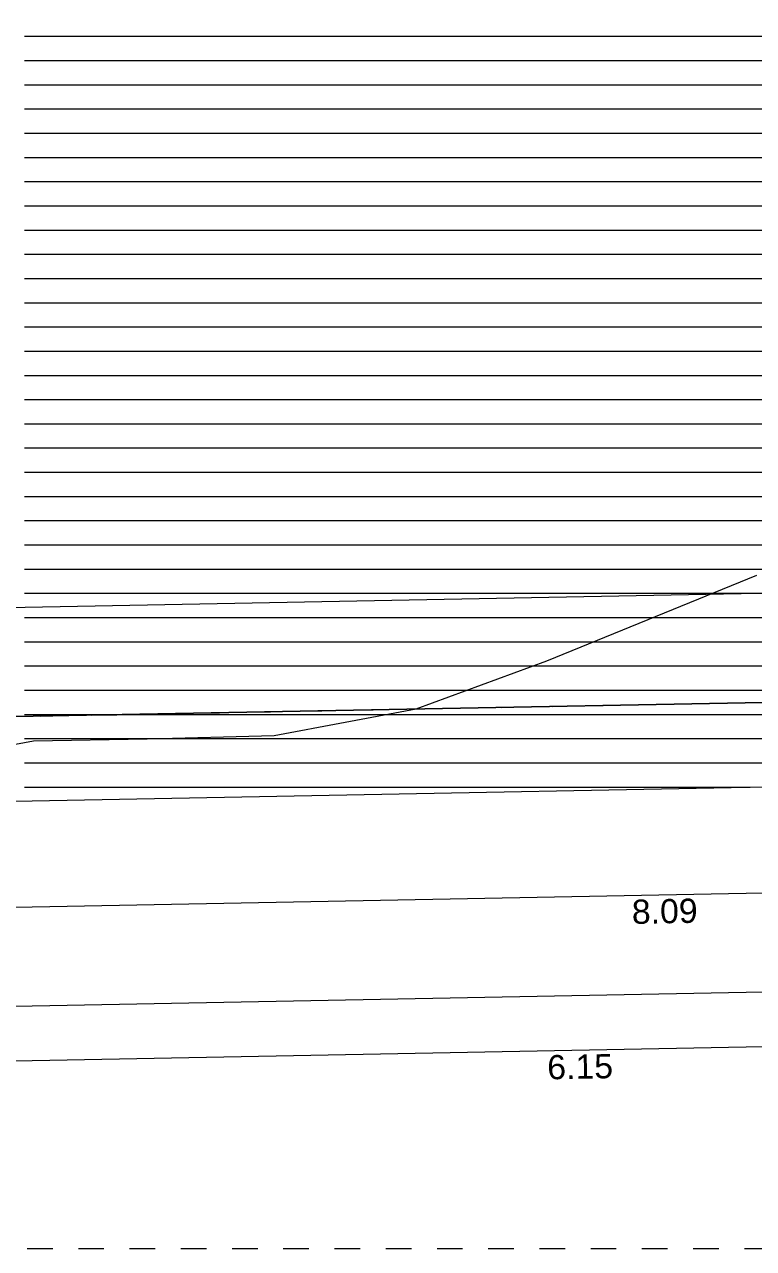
# Model space of a CAD drawing. Header units: metres. Extents: x 48 to 635, y -15 to 39.
# Drawn here: x 59.58 to 62.6, y 3.75 to 8.81 of the extents above; entities that cross this region are included whole.
import ezdxf

# ---------------------------------------------------------------- set-up
doc = ezdxf.new("R2010")
doc.units = ezdxf.units.M
doc.header["$MEASUREMENT"] = 0
doc.linetypes.add('Dashed', pattern=[0.211667, 0.105833, -0.105833])
doc.linetypes.add('Wipeout_Contour', pattern=[1, 0, -1])
for name, color, linetype in [('2D Drafting - General', 7, 'Continuous'), ('Dimensioning - General', 7, 'Continuous'), ('Interior - Furniture', 7, 'Continuous'), ('Shell - Roof', 7, 'Continuous'), ('Structural - Bearing', 7, 'Continuous')]:
    doc.layers.add(name, color=color, linetype=linetype)
doc.styles.add('GENERATED_STYLE_1', font='')
doc.styles.get('GENERATED_STYLE_1').set_extended_font_data('Arial')
doc.dimstyles.new('GENERATED_STYLE__1', dxfattribs={"dimtxt": 0.1, "dimasz": 0.0475, "dimexe": 0.18, "dimexo": 0.2, "dimgap": 0.09, "dimtad": 3, "dimzin": 0, "dimdsep": 46, "dimtxsty": 'GENERATED_STYLE_1', "dimblk": 'ARROWHEAD_2', "dimblk1": 'ARROWHEAD_2', "dimblk2": 'ARROWHEAD_2', "dimcen": 0.09, "dimclrd": 256, "dimclre": 256, "dimclrt": 5, "dimazin": 0, "dimtfac": 1, "dimtdec": 4, "dimtmove": 0, "dimatfit": 3, "dimfxl": 1, "dimtolj": 1, "dimtzin": 0, "dimarcsym": 0})

# ---------------------------------------------------------------- blocks, each defined once
blk = doc.blocks.new('*D8')
at = {"layer": 'Dimensioning - General', "color": 151, "linetype": 'Continuous', "lineweight": 20, "true_color": 0x80c2ff}
for p, q in [((66.2681, 5.2425), (66.2634, 5.4893)), ((66.2673, 5.2894), (75.1868, 5.4593)), ((58.1821, 5.1353), (66.2673, 5.2894)), ((57.1668, 5.116), (58.1821, 5.1353))]:
    blk.add_line(p, q, dxfattribs=at)
at = {"layer": 'Dimensioning - General', "color": 7, "linetype": 'Continuous', "lineweight": 60}
for p, q in [((66.2847, 5.3209), (66.2498, 5.2578)), ((58.1995, 5.1669), (58.1647, 5.1037))]:
    blk.add_line(p, q, dxfattribs=at)
at = {"layer": 'Dimensioning - General', "color": 5, "lineweight": 25, "insert": (62.094, 5.0898), "char_height": 0.1, "attachment_point": 7, "rotation": 1.0914, "style": 'GENERATED_STYLE_1'}
blk.add_mtext('\\A1;{\\pql;\\fArial|b0|i0|c0|p34;8.09}', dxfattribs=at)
blk = doc.blocks.new('ARROWHEAD_2')
at = {"color": 0, "linetype": 'Continuous', "lineweight": 0}
for p, q in [((0, 0), (-1, 0)), ((-0.38, -0.66), (0.38, 0.66))]:
    blk.add_line(p, q, dxfattribs=at)
blk = doc.blocks.new('*D10')
at = {"layer": 'Dimensioning - General', "color": 151, "linetype": 'Continuous', "lineweight": 20, "true_color": 0x80c2ff}
for p, q in [((64.951, 4.5822), (64.9463, 4.8291)), ((58.801, 4.4651), (58.7963, 4.7119)), ((64.9501, 4.6291), (69.6401, 4.7185)), ((58.8001, 4.512), (64.9501, 4.6291)), ((58.7695, 4.5114), (58.8001, 4.512))]:
    blk.add_line(p, q, dxfattribs=at)
at = {"layer": 'Dimensioning - General', "color": 7, "linetype": 'Continuous', "lineweight": 60}
for p, q in [((64.9675, 4.6607), (64.9326, 4.5975)), ((58.8175, 4.5435), (58.7826, 4.4804))]:
    blk.add_line(p, q, dxfattribs=at)
at = {"layer": 'Dimensioning - General', "color": 5, "lineweight": 25, "insert": (61.7444, 4.448), "char_height": 0.1, "attachment_point": 7, "rotation": 1.0914, "style": 'GENERATED_STYLE_1'}
blk.add_mtext('\\A1;{\\pql;\\fArial|b0|i0|c0|p34;6.15}', dxfattribs=at)
blk = doc.blocks.new('*D13')
at = {"layer": 'Dimensioning - General', "color": 151, "linetype": 'Continuous', "lineweight": 20, "true_color": 0x80c2ff}
for p, q in [((75.1955, 5.0027), (75.1908, 5.2495)), ((57.1746, 4.7063), (75.1946, 5.0495)), ((75.1946, 5.0495), (75.2251, 5.0501)), ((57.1755, 4.6594), (57.1708, 4.9062)), ((57.144, 4.7057), (57.1746, 4.7063))]:
    blk.add_line(p, q, dxfattribs=at)
at = {"layer": 'Dimensioning - General', "color": 7, "linetype": 'Continuous', "lineweight": 60}
for p, q in [((75.1771, 5.018), (75.212, 5.0811)), ((57.192, 4.7378), (57.1571, 4.6747))]:
    blk.add_line(p, q, dxfattribs=at)
at = {"layer": 'Dimensioning - General', "color": 5, "lineweight": 25, "insert": (66.0159, 4.7547), "char_height": 0.1, "attachment_point": 7, "rotation": 1.0914, "style": 'GENERATED_STYLE_1'}
blk.add_mtext('\\A1;{\\pql;\\fArial|b0|i0|c0|p34;18.02}', dxfattribs=at)
blk = doc.blocks.new('*X19')
at = {"layer": 'Shell - Roof', "color": 23, "linetype": 'Continuous', "lineweight": 13, "true_color": 0xbf8080}
for p, q in [((59.8301, 8.7551), (59.5839, 8.7551)), ((59.8301, 8.7551), (59.5839, 8.7551)), ((60.0763, 8.7551), (59.8301, 8.7551)), ((60.0763, 8.7551), (59.8301, 8.7551)), ((60.3225, 8.7551), (60.0763, 8.7551)), ((60.3225, 8.7551), (60.0763, 8.7551)), ((60.5687, 8.7551), (60.3225, 8.7551)), ((60.5687, 8.7551), (60.3225, 8.7551)), ((60.8149, 8.7551), (60.5687, 8.7551)), ((60.8149, 8.7551), (60.5687, 8.7551)), ((61.0611, 8.7551), (60.8149, 8.7551)), ((61.0611, 8.7551), (60.8149, 8.7551)), ((61.3073, 8.7551), (61.0611, 8.7551)), ((61.3073, 8.7551), (61.0611, 8.7551)), ((61.5535, 8.7551), (61.3073, 8.7551)), ((61.5535, 8.7551), (61.3073, 8.7551)), ((61.7997, 8.7551), (61.5535, 8.7551)), ((61.7997, 8.7551), (61.5535, 8.7551)), ((62.0459, 8.7551), (61.7997, 8.7551)), ((62.0459, 8.7551), (61.7997, 8.7551)), ((62.2921, 8.7551), (62.0459, 8.7551)), ((62.2921, 8.7551), (62.0459, 8.7551)), ((62.5382, 8.7551), (62.2921, 8.7551)), ((62.5382, 8.7551), (62.2921, 8.7551)), ((62.7844, 8.7551), (62.5382, 8.7551)), ((62.7844, 8.7551), (62.5382, 8.7551)), ((59.8301, 8.6551), (59.5839, 8.6551)), ((59.8301, 8.6551), (59.5839, 8.6551)), ((60.0763, 8.6551), (59.8301, 8.6551)), ((60.0763, 8.6551), (59.8301, 8.6551)), ((60.3225, 8.6551), (60.0763, 8.6551)), ((60.3225, 8.6551), (60.0763, 8.6551)), ((60.5687, 8.6551), (60.3225, 8.6551)), ((60.5687, 8.6551), (60.3225, 8.6551)), ((60.8149, 8.6551), (60.5687, 8.6551)), ((60.8149, 8.6551), (60.5687, 8.6551)), ((61.0611, 8.6551), (60.8149, 8.6551)), ((61.0611, 8.6551), (60.8149, 8.6551)), ((61.3073, 8.6551), (61.0611, 8.6551)), ((61.3073, 8.6551), (61.0611, 8.6551)), ((61.5535, 8.6551), (61.3073, 8.6551)), ((61.5535, 8.6551), (61.3073, 8.6551)), ((61.7997, 8.6551), (61.5535, 8.6551)), ((61.7997, 8.6551), (61.5535, 8.6551)), ((62.0459, 8.6551), (61.7997, 8.6551)), ((62.0459, 8.6551), (61.7997, 8.6551)), ((62.2921, 8.6551), (62.0459, 8.6551)), ((62.2921, 8.6551), (62.0459, 8.6551)), ((62.5382, 8.6551), (62.2921, 8.6551)), ((62.5382, 8.6551), (62.2921, 8.6551)), ((62.7844, 8.6551), (62.5382, 8.6551)), ((62.7844, 8.6551), (62.5382, 8.6551)), ((59.8301, 8.5551), (59.5839, 8.5551)), ((59.8301, 8.5551), (59.5839, 8.5551)), ((60.0763, 8.5551), (59.8301, 8.5551)), ((60.0763, 8.5551), (59.8301, 8.5551)), ((60.3225, 8.5551), (60.0763, 8.5551)), ((60.3225, 8.5551), (60.0763, 8.5551)), ((60.5687, 8.5551), (60.3225, 8.5551)), ((60.5687, 8.5551), (60.3225, 8.5551)), ((60.8149, 8.5551), (60.5687, 8.5551)), ((60.8149, 8.5551), (60.5687, 8.5551)), ((61.0611, 8.5551), (60.8149, 8.5551)), ((61.0611, 8.5551), (60.8149, 8.5551)), ((61.3073, 8.5551), (61.0611, 8.5551)), ((61.3073, 8.5551), (61.0611, 8.5551)), ((61.5535, 8.5551), (61.3073, 8.5551)), ((61.5535, 8.5551), (61.3073, 8.5551)), ((61.7997, 8.5551), (61.5535, 8.5551)), ((61.7997, 8.5551), (61.5535, 8.5551)), ((62.0459, 8.5551), (61.7997, 8.5551)), ((62.0459, 8.5551), (61.7997, 8.5551)), ((62.2921, 8.5551), (62.0459, 8.5551)), ((62.2921, 8.5551), (62.0459, 8.5551)), ((62.5382, 8.5551), (62.2921, 8.5551)), ((62.5382, 8.5551), (62.2921, 8.5551)), ((62.7844, 8.5551), (62.5382, 8.5551)), ((62.7844, 8.5551), (62.5382, 8.5551)), ((59.8301, 8.4551), (59.5839, 8.4551)), ((59.8301, 8.4551), (59.5839, 8.4551)), ((60.0763, 8.4551), (59.8301, 8.4551)), ((60.0763, 8.4551), (59.8301, 8.4551)), ((60.3225, 8.4551), (60.0763, 8.4551)), ((60.3225, 8.4551), (60.0763, 8.4551)), ((60.5687, 8.4551), (60.3225, 8.4551)), ((60.5687, 8.4551), (60.3225, 8.4551)), ((60.8149, 8.4551), (60.5687, 8.4551)), ((60.8149, 8.4551), (60.5687, 8.4551)), ((61.0611, 8.4551), (60.8149, 8.4551)), ((61.0611, 8.4551), (60.8149, 8.4551)), ((61.3073, 8.4551), (61.0611, 8.4551)), ((61.3073, 8.4551), (61.0611, 8.4551)), ((61.5535, 8.4551), (61.3073, 8.4551)), ((61.5535, 8.4551), (61.3073, 8.4551)), ((61.7997, 8.4551), (61.5535, 8.4551)), ((61.7997, 8.4551), (61.5535, 8.4551)), ((62.0459, 8.4551), (61.7997, 8.4551)), ((62.0459, 8.4551), (61.7997, 8.4551)), ((62.2921, 8.4551), (62.0459, 8.4551)), ((62.2921, 8.4551), (62.0459, 8.4551)), ((62.5382, 8.4551), (62.2921, 8.4551)), ((62.5382, 8.4551), (62.2921, 8.4551)), ((62.7844, 8.4551), (62.5382, 8.4551)), ((62.7844, 8.4551), (62.5382, 8.4551)), ((59.8301, 8.3551), (59.5839, 8.3551)), ((59.8301, 8.3551), (59.5839, 8.3551)), ((60.0763, 8.3551), (59.8301, 8.3551)), ((60.0763, 8.3551), (59.8301, 8.3551)), ((60.3225, 8.3551), (60.0763, 8.3551)), ((60.3225, 8.3551), (60.0763, 8.3551)), ((60.5687, 8.3551), (60.3225, 8.3551)), ((60.5687, 8.3551), (60.3225, 8.3551)), ((60.8149, 8.3551), (60.5687, 8.3551)), ((60.8149, 8.3551), (60.5687, 8.3551)), ((61.0611, 8.3551), (60.8149, 8.3551)), ((61.0611, 8.3551), (60.8149, 8.3551)), ((61.3073, 8.3551), (61.0611, 8.3551)), ((61.3073, 8.3551), (61.0611, 8.3551)), ((61.5535, 8.3551), (61.3073, 8.3551)), ((61.5535, 8.3551), (61.3073, 8.3551)), ((61.7997, 8.3551), (61.5535, 8.3551)), ((61.7997, 8.3551), (61.5535, 8.3551)), ((62.0459, 8.3551), (61.7997, 8.3551)), ((62.0459, 8.3551), (61.7997, 8.3551)), ((62.2921, 8.3551), (62.0459, 8.3551)), ((62.2921, 8.3551), (62.0459, 8.3551)), ((62.5382, 8.3551), (62.2921, 8.3551)), ((62.5382, 8.3551), (62.2921, 8.3551)), ((62.7844, 8.3551), (62.5382, 8.3551)), ((62.7844, 8.3551), (62.5382, 8.3551)), ((59.8301, 8.2551), (59.5839, 8.2551)), ((59.8301, 8.2551), (59.5839, 8.2551)), ((60.0763, 8.2551), (59.8301, 8.2551)), ((60.0763, 8.2551), (59.8301, 8.2551)), ((60.3225, 8.2551), (60.0763, 8.2551)), ((60.3225, 8.2551), (60.0763, 8.2551)), ((60.5687, 8.2551), (60.3225, 8.2551)), ((60.5687, 8.2551), (60.3225, 8.2551)), ((60.8149, 8.2551), (60.5687, 8.2551)), ((60.8149, 8.2551), (60.5687, 8.2551)), ((61.0611, 8.2551), (60.8149, 8.2551)), ((61.0611, 8.2551), (60.8149, 8.2551)), ((61.3073, 8.2551), (61.0611, 8.2551)), ((61.3073, 8.2551), (61.0611, 8.2551)), ((61.5535, 8.2551), (61.3073, 8.2551)), ((61.5535, 8.2551), (61.3073, 8.2551)), ((61.7997, 8.2551), (61.5535, 8.2551)), ((61.7997, 8.2551), (61.5535, 8.2551)), ((62.0459, 8.2551), (61.7997, 8.2551)), ((62.0459, 8.2551), (61.7997, 8.2551)), ((62.2921, 8.2551), (62.0459, 8.2551)), ((62.2921, 8.2551), (62.0459, 8.2551)), ((62.5382, 8.2551), (62.2921, 8.2551)), ((62.5382, 8.2551), (62.2921, 8.2551)), ((62.7844, 8.2551), (62.5382, 8.2551)), ((62.7844, 8.2551), (62.5382, 8.2551)), ((59.8301, 8.1551), (59.5839, 8.1551)), ((59.8301, 8.1551), (59.5839, 8.1551)), ((60.0763, 8.1551), (59.8301, 8.1551)), ((60.0763, 8.1551), (59.8301, 8.1551)), ((60.3225, 8.1551), (60.0763, 8.1551)), ((60.3225, 8.1551), (60.0763, 8.1551)), ((60.5687, 8.1551), (60.3225, 8.1551)), ((60.5687, 8.1551), (60.3225, 8.1551)), ((60.8149, 8.1551), (60.5687, 8.1551)), ((60.8149, 8.1551), (60.5687, 8.1551)), ((61.0611, 8.1551), (60.8149, 8.1551)), ((61.0611, 8.1551), (60.8149, 8.1551)), ((61.3073, 8.1551), (61.0611, 8.1551)), ((61.3073, 8.1551), (61.0611, 8.1551)), ((61.5535, 8.1551), (61.3073, 8.1551)), ((61.5535, 8.1551), (61.3073, 8.1551)), ((61.7997, 8.1551), (61.5535, 8.1551)), ((61.7997, 8.1551), (61.5535, 8.1551)), ((62.0459, 8.1551), (61.7997, 8.1551)), ((62.0459, 8.1551), (61.7997, 8.1551)), ((62.2921, 8.1551), (62.0459, 8.1551)), ((62.2921, 8.1551), (62.0459, 8.1551)), ((62.5382, 8.1551), (62.2921, 8.1551)), ((62.5382, 8.1551), (62.2921, 8.1551)), ((62.7844, 8.1551), (62.5382, 8.1551)), ((62.7844, 8.1551), (62.5382, 8.1551)), ((59.8301, 8.0551), (59.5839, 8.0551)), ((59.8301, 8.0551), (59.5839, 8.0551)), ((60.0763, 8.0551), (59.8301, 8.0551)), ((60.0763, 8.0551), (59.8301, 8.0551)), ((60.3225, 8.0551), (60.0763, 8.0551)), ((60.3225, 8.0551), (60.0763, 8.0551)), ((60.5687, 8.0551), (60.3225, 8.0551)), ((60.5687, 8.0551), (60.3225, 8.0551)), ((60.8149, 8.0551), (60.5687, 8.0551)), ((60.8149, 8.0551), (60.5687, 8.0551)), ((61.0611, 8.0551), (60.8149, 8.0551)), ((61.0611, 8.0551), (60.8149, 8.0551)), ((61.3073, 8.0551), (61.0611, 8.0551)), ((61.3073, 8.0551), (61.0611, 8.0551)), ((61.5535, 8.0551), (61.3073, 8.0551)), ((61.5535, 8.0551), (61.3073, 8.0551)), ((61.7997, 8.0551), (61.5535, 8.0551)), ((61.7997, 8.0551), (61.5535, 8.0551)), ((62.0459, 8.0551), (61.7997, 8.0551)), ((62.0459, 8.0551), (61.7997, 8.0551)), ((62.2921, 8.0551), (62.0459, 8.0551)), ((62.2921, 8.0551), (62.0459, 8.0551)), ((62.5382, 8.0551), (62.2921, 8.0551)), ((62.5382, 8.0551), (62.2921, 8.0551)), ((62.7844, 8.0551), (62.5382, 8.0551)), ((62.7844, 8.0551), (62.5382, 8.0551)), ((59.8301, 7.9551), (59.5839, 7.9551)), ((59.8301, 7.9551), (59.5839, 7.9551)), ((60.0763, 7.9551), (59.8301, 7.9551)), ((60.0763, 7.9551), (59.8301, 7.9551)), ((60.3225, 7.9551), (60.0763, 7.9551)), ((60.3225, 7.9551), (60.0763, 7.9551)), ((60.5687, 7.9551), (60.3225, 7.9551)), ((60.5687, 7.9551), (60.3225, 7.9551)), ((60.8149, 7.9551), (60.5687, 7.9551)), ((60.8149, 7.9551), (60.5687, 7.9551)), ((61.0611, 7.9551), (60.8149, 7.9551)), ((61.0611, 7.9551), (60.8149, 7.9551)), ((61.3073, 7.9551), (61.0611, 7.9551)), ((61.3073, 7.9551), (61.0611, 7.9551)), ((61.5535, 7.9551), (61.3073, 7.9551)), ((61.5535, 7.9551), (61.3073, 7.9551)), ((61.7997, 7.9551), (61.5535, 7.9551)), ((61.7997, 7.9551), (61.5535, 7.9551)), ((62.0459, 7.9551), (61.7997, 7.9551)), ((62.0459, 7.9551), (61.7997, 7.9551)), ((62.2921, 7.9551), (62.0459, 7.9551)), ((62.2921, 7.9551), (62.0459, 7.9551)), ((62.5382, 7.9551), (62.2921, 7.9551)), ((62.5382, 7.9551), (62.2921, 7.9551)), ((62.7844, 7.9551), (62.5382, 7.9551)), ((62.7844, 7.9551), (62.5382, 7.9551)), ((59.8301, 7.8551), (59.5839, 7.8551)), ((59.8301, 7.8551), (59.5839, 7.8551)), ((60.0763, 7.8551), (59.8301, 7.8551)), ((60.0763, 7.8551), (59.8301, 7.8551)), ((60.3225, 7.8551), (60.0763, 7.8551)), ((60.3225, 7.8551), (60.0763, 7.8551)), ((60.5687, 7.8551), (60.3225, 7.8551)), ((60.5687, 7.8551), (60.3225, 7.8551)), ((60.8149, 7.8551), (60.5687, 7.8551)), ((60.8149, 7.8551), (60.5687, 7.8551)), ((61.0611, 7.8551), (60.8149, 7.8551)), ((61.0611, 7.8551), (60.8149, 7.8551)), ((61.3073, 7.8551), (61.0611, 7.8551)), ((61.3073, 7.8551), (61.0611, 7.8551)), ((61.5535, 7.8551), (61.3073, 7.8551)), ((61.5535, 7.8551), (61.3073, 7.8551)), ((61.7997, 7.8551), (61.5535, 7.8551)), ((61.7997, 7.8551), (61.5535, 7.8551)), ((62.0459, 7.8551), (61.7997, 7.8551)), ((62.0459, 7.8551), (61.7997, 7.8551)), ((62.2921, 7.8551), (62.0459, 7.8551)), ((62.2921, 7.8551), (62.0459, 7.8551)), ((62.5382, 7.8551), (62.2921, 7.8551)), ((62.5382, 7.8551), (62.2921, 7.8551)), ((62.7844, 7.8551), (62.5382, 7.8551)), ((62.7844, 7.8551), (62.5382, 7.8551)), ((59.8301, 7.7551), (59.5839, 7.7551)), ((59.8301, 7.7551), (59.5839, 7.7551)), ((60.0763, 7.7551), (59.8301, 7.7551)), ((60.0763, 7.7551), (59.8301, 7.7551)), ((60.3225, 7.7551), (60.0763, 7.7551)), ((60.3225, 7.7551), (60.0763, 7.7551)), ((60.5687, 7.7551), (60.3225, 7.7551)), ((60.5687, 7.7551), (60.3225, 7.7551)), ((60.8149, 7.7551), (60.5687, 7.7551)), ((60.8149, 7.7551), (60.5687, 7.7551)), ((61.0611, 7.7551), (60.8149, 7.7551)), ((61.0611, 7.7551), (60.8149, 7.7551)), ((61.3073, 7.7551), (61.0611, 7.7551)), ((61.3073, 7.7551), (61.0611, 7.7551)), ((61.5535, 7.7551), (61.3073, 7.7551)), ((61.5535, 7.7551), (61.3073, 7.7551)), ((61.7997, 7.7551), (61.5535, 7.7551)), ((61.7997, 7.7551), (61.5535, 7.7551)), ((62.0459, 7.7551), (61.7997, 7.7551)), ((62.0459, 7.7551), (61.7997, 7.7551)), ((62.2921, 7.7551), (62.0459, 7.7551)), ((62.2921, 7.7551), (62.0459, 7.7551)), ((62.5382, 7.7551), (62.2921, 7.7551)), ((62.5382, 7.7551), (62.2921, 7.7551)), ((62.7844, 7.7551), (62.5382, 7.7551)), ((62.7844, 7.7551), (62.5382, 7.7551)), ((59.8301, 7.6551), (59.5839, 7.6551)), ((59.8301, 7.6551), (59.5839, 7.6551)), ((60.0763, 7.6551), (59.8301, 7.6551)), ((60.0763, 7.6551), (59.8301, 7.6551)), ((60.3225, 7.6551), (60.0763, 7.6551)), ((60.3225, 7.6551), (60.0763, 7.6551)), ((60.5687, 7.6551), (60.3225, 7.6551)), ((60.5687, 7.6551), (60.3225, 7.6551)), ((60.8149, 7.6551), (60.5687, 7.6551)), ((60.8149, 7.6551), (60.5687, 7.6551)), ((61.0611, 7.6551), (60.8149, 7.6551)), ((61.0611, 7.6551), (60.8149, 7.6551)), ((61.3073, 7.6551), (61.0611, 7.6551)), ((61.3073, 7.6551), (61.0611, 7.6551)), ((61.5535, 7.6551), (61.3073, 7.6551)), ((61.5535, 7.6551), (61.3073, 7.6551)), ((61.7997, 7.6551), (61.5535, 7.6551)), ((61.7997, 7.6551), (61.5535, 7.6551)), ((62.0459, 7.6551), (61.7997, 7.6551)), ((62.0459, 7.6551), (61.7997, 7.6551)), ((62.2921, 7.6551), (62.0459, 7.6551)), ((62.2921, 7.6551), (62.0459, 7.6551)), ((62.5382, 7.6551), (62.2921, 7.6551)), ((62.5382, 7.6551), (62.2921, 7.6551)), ((62.7844, 7.6551), (62.5382, 7.6551)), ((62.7844, 7.6551), (62.5382, 7.6551)), ((59.8301, 7.5551), (59.5839, 7.5551)), ((59.8301, 7.5551), (59.5839, 7.5551)), ((60.0763, 7.5551), (59.8301, 7.5551)), ((60.0763, 7.5551), (59.8301, 7.5551)), ((60.3225, 7.5551), (60.0763, 7.5551)), ((60.3225, 7.5551), (60.0763, 7.5551)), ((60.5687, 7.5551), (60.3225, 7.5551)), ((60.5687, 7.5551), (60.3225, 7.5551)), ((60.8149, 7.5551), (60.5687, 7.5551)), ((60.8149, 7.5551), (60.5687, 7.5551)), ((61.0611, 7.5551), (60.8149, 7.5551)), ((61.0611, 7.5551), (60.8149, 7.5551)), ((61.3073, 7.5551), (61.0611, 7.5551)), ((61.3073, 7.5551), (61.0611, 7.5551)), ((61.5535, 7.5551), (61.3073, 7.5551)), ((61.5535, 7.5551), (61.3073, 7.5551)), ((61.7997, 7.5551), (61.5535, 7.5551)), ((61.7997, 7.5551), (61.5535, 7.5551)), ((62.0459, 7.5551), (61.7997, 7.5551)), ((62.0459, 7.5551), (61.7997, 7.5551)), ((62.2921, 7.5551), (62.0459, 7.5551)), ((62.2921, 7.5551), (62.0459, 7.5551)), ((62.5382, 7.5551), (62.2921, 7.5551)), ((62.5382, 7.5551), (62.2921, 7.5551)), ((62.7844, 7.5551), (62.5382, 7.5551)), ((62.7844, 7.5551), (62.5382, 7.5551)), ((59.8301, 7.4551), (59.5839, 7.4551)), ((59.8301, 7.4551), (59.5839, 7.4551)), ((60.0763, 7.4551), (59.8301, 7.4551)), ((60.0763, 7.4551), (59.8301, 7.4551)), ((60.3225, 7.4551), (60.0763, 7.4551)), ((60.3225, 7.4551), (60.0763, 7.4551)), ((60.5687, 7.4551), (60.3225, 7.4551)), ((60.5687, 7.4551), (60.3225, 7.4551)), ((60.8149, 7.4551), (60.5687, 7.4551)), ((60.8149, 7.4551), (60.5687, 7.4551)), ((61.0611, 7.4551), (60.8149, 7.4551)), ((61.0611, 7.4551), (60.8149, 7.4551)), ((61.3073, 7.4551), (61.0611, 7.4551)), ((61.3073, 7.4551), (61.0611, 7.4551)), ((61.5535, 7.4551), (61.3073, 7.4551)), ((61.5535, 7.4551), (61.3073, 7.4551)), ((61.7997, 7.4551), (61.5535, 7.4551)), ((61.7997, 7.4551), (61.5535, 7.4551)), ((62.0459, 7.4551), (61.7997, 7.4551)), ((62.0459, 7.4551), (61.7997, 7.4551)), ((62.2921, 7.4551), (62.0459, 7.4551)), ((62.2921, 7.4551), (62.0459, 7.4551)), ((62.5382, 7.4551), (62.2921, 7.4551)), ((62.5382, 7.4551), (62.2921, 7.4551)), ((62.7844, 7.4551), (62.5382, 7.4551)), ((62.7844, 7.4551), (62.5382, 7.4551)), ((59.8301, 7.3551), (59.5839, 7.3551)), ((59.8301, 7.3551), (59.5839, 7.3551)), ((60.0763, 7.3551), (59.8301, 7.3551)), ((60.0763, 7.3551), (59.8301, 7.3551)), ((60.3225, 7.3551), (60.0763, 7.3551)), ((60.3225, 7.3551), (60.0763, 7.3551)), ((60.5687, 7.3551), (60.3225, 7.3551)), ((60.5687, 7.3551), (60.3225, 7.3551)), ((60.8149, 7.3551), (60.5687, 7.3551)), ((60.8149, 7.3551), (60.5687, 7.3551)), ((61.0611, 7.3551), (60.8149, 7.3551)), ((61.0611, 7.3551), (60.8149, 7.3551)), ((61.3073, 7.3551), (61.0611, 7.3551)), ((61.3073, 7.3551), (61.0611, 7.3551)), ((61.5535, 7.3551), (61.3073, 7.3551)), ((61.5535, 7.3551), (61.3073, 7.3551)), ((61.7997, 7.3551), (61.5535, 7.3551)), ((61.7997, 7.3551), (61.5535, 7.3551)), ((62.0459, 7.3551), (61.7997, 7.3551)), ((62.0459, 7.3551), (61.7997, 7.3551)), ((62.2921, 7.3551), (62.0459, 7.3551)), ((62.2921, 7.3551), (62.0459, 7.3551)), ((62.5382, 7.3551), (62.2921, 7.3551)), ((62.5382, 7.3551), (62.2921, 7.3551)), ((62.7844, 7.3551), (62.5382, 7.3551)), ((62.7844, 7.3551), (62.5382, 7.3551)), ((59.8301, 7.2551), (59.5839, 7.2551)), ((59.8301, 7.2551), (59.5839, 7.2551)), ((60.0763, 7.2551), (59.8301, 7.2551)), ((60.0763, 7.2551), (59.8301, 7.2551)), ((60.3225, 7.2551), (60.0763, 7.2551)), ((60.3225, 7.2551), (60.0763, 7.2551)), ((60.5687, 7.2551), (60.3225, 7.2551)), ((60.5687, 7.2551), (60.3225, 7.2551)), ((60.8149, 7.2551), (60.5687, 7.2551)), ((60.8149, 7.2551), (60.5687, 7.2551)), ((61.0611, 7.2551), (60.8149, 7.2551)), ((61.0611, 7.2551), (60.8149, 7.2551)), ((61.3073, 7.2551), (61.0611, 7.2551)), ((61.3073, 7.2551), (61.0611, 7.2551)), ((61.5535, 7.2551), (61.3073, 7.2551)), ((61.5535, 7.2551), (61.3073, 7.2551)), ((61.7997, 7.2551), (61.5535, 7.2551)), ((61.7997, 7.2551), (61.5535, 7.2551)), ((62.0459, 7.2551), (61.7997, 7.2551)), ((62.0459, 7.2551), (61.7997, 7.2551)), ((62.2921, 7.2551), (62.0459, 7.2551)), ((62.2921, 7.2551), (62.0459, 7.2551)), ((62.5382, 7.2551), (62.2921, 7.2551)), ((62.5382, 7.2551), (62.2921, 7.2551)), ((62.7844, 7.2551), (62.5382, 7.2551)), ((62.7844, 7.2551), (62.5382, 7.2551)), ((59.8301, 7.1551), (59.5839, 7.1551)), ((59.8301, 7.1551), (59.5839, 7.1551)), ((60.0763, 7.1551), (59.8301, 7.1551)), ((60.0763, 7.1551), (59.8301, 7.1551)), ((60.3225, 7.1551), (60.0763, 7.1551)), ((60.3225, 7.1551), (60.0763, 7.1551)), ((60.5687, 7.1551), (60.3225, 7.1551)), ((60.5687, 7.1551), (60.3225, 7.1551)), ((60.8149, 7.1551), (60.5687, 7.1551)), ((60.8149, 7.1551), (60.5687, 7.1551)), ((61.0611, 7.1551), (60.8149, 7.1551)), ((61.0611, 7.1551), (60.8149, 7.1551)), ((61.3073, 7.1551), (61.0611, 7.1551)), ((61.3073, 7.1551), (61.0611, 7.1551)), ((61.5535, 7.1551), (61.3073, 7.1551)), ((61.5535, 7.1551), (61.3073, 7.1551)), ((61.7997, 7.1551), (61.5535, 7.1551)), ((61.7997, 7.1551), (61.5535, 7.1551)), ((62.0459, 7.1551), (61.7997, 7.1551)), ((62.0459, 7.1551), (61.7997, 7.1551)), ((62.2921, 7.1551), (62.0459, 7.1551)), ((62.2921, 7.1551), (62.0459, 7.1551)), ((62.5382, 7.1551), (62.2921, 7.1551)), ((62.5382, 7.1551), (62.2921, 7.1551)), ((62.7844, 7.1551), (62.5382, 7.1551)), ((62.7844, 7.1551), (62.5382, 7.1551)), ((59.8301, 7.0551), (59.5839, 7.0551)), ((59.8301, 7.0551), (59.5839, 7.0551)), ((60.0763, 7.0551), (59.8301, 7.0551)), ((60.0763, 7.0551), (59.8301, 7.0551)), ((60.3225, 7.0551), (60.0763, 7.0551)), ((60.3225, 7.0551), (60.0763, 7.0551)), ((60.5687, 7.0551), (60.3225, 7.0551)), ((60.5687, 7.0551), (60.3225, 7.0551)), ((60.8149, 7.0551), (60.5687, 7.0551)), ((60.8149, 7.0551), (60.5687, 7.0551)), ((61.0611, 7.0551), (60.8149, 7.0551)), ((61.0611, 7.0551), (60.8149, 7.0551)), ((61.3073, 7.0551), (61.0611, 7.0551)), ((61.3073, 7.0551), (61.0611, 7.0551)), ((61.5535, 7.0551), (61.3073, 7.0551)), ((61.5535, 7.0551), (61.3073, 7.0551)), ((61.7997, 7.0551), (61.5535, 7.0551)), ((61.7997, 7.0551), (61.5535, 7.0551)), ((62.0459, 7.0551), (61.7997, 7.0551)), ((62.0459, 7.0551), (61.7997, 7.0551)), ((62.2921, 7.0551), (62.0459, 7.0551)), ((62.2921, 7.0551), (62.0459, 7.0551)), ((62.5382, 7.0551), (62.2921, 7.0551)), ((62.5382, 7.0551), (62.2921, 7.0551)), ((62.7844, 7.0551), (62.5382, 7.0551)), ((62.7844, 7.0551), (62.5382, 7.0551)), ((59.8301, 6.9551), (59.5839, 6.9551)), ((59.8301, 6.9551), (59.5839, 6.9551)), ((60.0763, 6.9551), (59.8301, 6.9551)), ((60.0763, 6.9551), (59.8301, 6.9551)), ((60.3225, 6.9551), (60.0763, 6.9551)), ((60.3225, 6.9551), (60.0763, 6.9551)), ((60.5687, 6.9551), (60.3225, 6.9551)), ((60.5687, 6.9551), (60.3225, 6.9551)), ((60.8149, 6.9551), (60.5687, 6.9551)), ((60.8149, 6.9551), (60.5687, 6.9551)), ((61.0611, 6.9551), (60.8149, 6.9551)), ((61.0611, 6.9551), (60.8149, 6.9551)), ((61.3073, 6.9551), (61.0611, 6.9551)), ((61.3073, 6.9551), (61.0611, 6.9551)), ((61.5535, 6.9551), (61.3073, 6.9551)), ((61.5535, 6.9551), (61.3073, 6.9551)), ((61.7997, 6.9551), (61.5535, 6.9551)), ((61.7997, 6.9551), (61.5535, 6.9551)), ((62.0459, 6.9551), (61.7997, 6.9551)), ((62.0459, 6.9551), (61.7997, 6.9551)), ((62.2921, 6.9551), (62.0459, 6.9551)), ((62.2921, 6.9551), (62.0459, 6.9551)), ((62.5382, 6.9551), (62.2921, 6.9551)), ((62.5382, 6.9551), (62.2921, 6.9551)), ((62.7844, 6.9551), (62.5382, 6.9551)), ((62.7844, 6.9551), (62.5382, 6.9551)), ((59.8301, 6.8551), (59.5839, 6.8551)), ((59.8301, 6.8551), (59.5839, 6.8551)), ((60.0763, 6.8551), (59.8301, 6.8551)), ((60.0763, 6.8551), (59.8301, 6.8551)), ((60.3225, 6.8551), (60.0763, 6.8551)), ((60.3225, 6.8551), (60.0763, 6.8551)), ((60.5687, 6.8551), (60.3225, 6.8551)), ((60.5687, 6.8551), (60.3225, 6.8551)), ((60.8149, 6.8551), (60.5687, 6.8551)), ((60.8149, 6.8551), (60.5687, 6.8551)), ((61.0611, 6.8551), (60.8149, 6.8551)), ((61.0611, 6.8551), (60.8149, 6.8551)), ((61.3073, 6.8551), (61.0611, 6.8551)), ((61.3073, 6.8551), (61.0611, 6.8551)), ((61.5535, 6.8551), (61.3073, 6.8551)), ((61.5535, 6.8551), (61.3073, 6.8551)), ((61.7997, 6.8551), (61.5535, 6.8551)), ((61.7997, 6.8551), (61.5535, 6.8551)), ((62.0459, 6.8551), (61.7997, 6.8551)), ((62.0459, 6.8551), (61.7997, 6.8551)), ((62.2921, 6.8551), (62.0459, 6.8551)), ((62.2921, 6.8551), (62.0459, 6.8551)), ((62.5382, 6.8551), (62.2921, 6.8551)), ((62.5382, 6.8551), (62.2921, 6.8551)), ((62.7844, 6.8551), (62.5382, 6.8551)), ((62.7844, 6.8551), (62.5382, 6.8551)), ((59.8301, 6.7551), (59.5839, 6.7551)), ((59.8301, 6.7551), (59.5839, 6.7551)), ((60.0763, 6.7551), (59.8301, 6.7551)), ((60.0763, 6.7551), (59.8301, 6.7551)), ((60.3225, 6.7551), (60.0763, 6.7551)), ((60.3225, 6.7551), (60.0763, 6.7551)), ((60.5687, 6.7551), (60.3225, 6.7551)), ((60.5687, 6.7551), (60.3225, 6.7551)), ((60.8149, 6.7551), (60.5687, 6.7551)), ((60.8149, 6.7551), (60.5687, 6.7551)), ((61.0611, 6.7551), (60.8149, 6.7551)), ((61.0611, 6.7551), (60.8149, 6.7551)), ((61.3073, 6.7551), (61.0611, 6.7551)), ((61.3073, 6.7551), (61.0611, 6.7551)), ((61.5535, 6.7551), (61.3073, 6.7551)), ((61.5535, 6.7551), (61.3073, 6.7551)), ((61.7997, 6.7551), (61.5535, 6.7551)), ((61.7997, 6.7551), (61.5535, 6.7551)), ((62.0459, 6.7551), (61.7997, 6.7551)), ((62.0459, 6.7551), (61.7997, 6.7551)), ((62.2921, 6.7551), (62.0459, 6.7551)), ((62.2921, 6.7551), (62.0459, 6.7551)), ((62.5382, 6.7551), (62.2921, 6.7551)), ((62.5382, 6.7551), (62.2921, 6.7551)), ((62.7844, 6.7551), (62.5382, 6.7551)), ((62.7844, 6.7551), (62.5382, 6.7551)), ((59.8301, 6.6551), (59.5839, 6.6551)), ((59.8301, 6.6551), (59.5839, 6.6551)), ((60.0763, 6.6551), (59.8301, 6.6551)), ((60.0763, 6.6551), (59.8301, 6.6551)), ((60.3225, 6.6551), (60.0763, 6.6551)), ((60.3225, 6.6551), (60.0763, 6.6551)), ((60.5687, 6.6551), (60.3225, 6.6551)), ((60.5687, 6.6551), (60.3225, 6.6551)), ((60.8149, 6.6551), (60.5687, 6.6551)), ((60.8149, 6.6551), (60.5687, 6.6551)), ((61.0611, 6.6551), (60.8149, 6.6551)), ((61.0611, 6.6551), (60.8149, 6.6551)), ((61.3073, 6.6551), (61.0611, 6.6551)), ((61.3073, 6.6551), (61.0611, 6.6551)), ((61.5535, 6.6551), (61.3073, 6.6551)), ((61.5535, 6.6551), (61.3073, 6.6551)), ((61.7997, 6.6551), (61.5535, 6.6551)), ((61.7997, 6.6551), (61.5535, 6.6551)), ((62.0459, 6.6551), (61.7997, 6.6551)), ((62.0459, 6.6551), (61.7997, 6.6551)), ((62.2921, 6.6551), (62.0459, 6.6551)), ((62.2921, 6.6551), (62.0459, 6.6551)), ((62.5382, 6.6551), (62.2921, 6.6551)), ((62.5382, 6.6551), (62.2921, 6.6551)), ((62.7844, 6.6551), (62.5382, 6.6551)), ((62.7844, 6.6551), (62.5382, 6.6551)), ((59.8301, 6.5551), (59.5839, 6.5551)), ((59.8301, 6.5551), (59.5839, 6.5551)), ((60.0763, 6.5551), (59.8301, 6.5551)), ((60.0763, 6.5551), (59.8301, 6.5551)), ((60.3225, 6.5551), (60.0763, 6.5551)), ((60.3225, 6.5551), (60.0763, 6.5551)), ((60.5687, 6.5551), (60.3225, 6.5551)), ((60.5687, 6.5551), (60.3225, 6.5551)), ((60.8149, 6.5551), (60.5687, 6.5551)), ((60.8149, 6.5551), (60.5687, 6.5551)), ((61.0611, 6.5551), (60.8149, 6.5551)), ((61.0611, 6.5551), (60.8149, 6.5551)), ((61.3073, 6.5551), (61.0611, 6.5551)), ((61.3073, 6.5551), (61.0611, 6.5551)), ((61.5535, 6.5551), (61.3073, 6.5551)), ((61.5535, 6.5551), (61.3073, 6.5551)), ((61.7997, 6.5551), (61.5535, 6.5551)), ((61.7997, 6.5551), (61.5535, 6.5551)), ((62.0459, 6.5551), (61.7997, 6.5551)), ((62.0459, 6.5551), (61.7997, 6.5551)), ((62.2921, 6.5551), (62.0459, 6.5551)), ((62.2921, 6.5551), (62.0459, 6.5551)), ((62.5382, 6.5551), (62.2921, 6.5551)), ((62.5382, 6.5551), (62.2921, 6.5551)), ((62.7844, 6.5551), (62.5382, 6.5551)), ((62.7844, 6.5551), (62.5382, 6.5551)), ((59.8301, 6.4551), (59.5839, 6.4551)), ((59.8301, 6.4551), (59.5839, 6.4551)), ((60.0763, 6.4551), (59.8301, 6.4551)), ((60.0763, 6.4551), (59.8301, 6.4551)), ((60.3225, 6.4551), (60.0763, 6.4551)), ((60.3225, 6.4551), (60.0763, 6.4551)), ((60.5687, 6.4551), (60.3225, 6.4551)), ((60.5687, 6.4551), (60.3225, 6.4551)), ((60.8149, 6.4551), (60.5687, 6.4551)), ((60.8149, 6.4551), (60.5687, 6.4551)), ((61.0611, 6.4551), (60.8149, 6.4551)), ((61.0611, 6.4551), (60.8149, 6.4551)), ((61.3073, 6.4551), (61.0611, 6.4551)), ((61.3073, 6.4551), (61.0611, 6.4551)), ((61.5535, 6.4551), (61.3073, 6.4551)), ((61.5535, 6.4551), (61.3073, 6.4551)), ((61.7997, 6.4551), (61.5535, 6.4551)), ((61.7997, 6.4551), (61.5535, 6.4551)), ((62.0459, 6.4551), (61.7997, 6.4551)), ((62.0459, 6.4551), (61.7997, 6.4551)), ((62.2921, 6.4551), (62.0459, 6.4551)), ((62.2921, 6.4551), (62.0459, 6.4551)), ((62.5382, 6.4551), (62.2921, 6.4551)), ((62.5382, 6.4551), (62.2921, 6.4551)), ((62.7844, 6.4551), (62.5382, 6.4551)), ((62.7844, 6.4551), (62.5382, 6.4551)), ((59.8301, 6.3551), (59.5839, 6.3551)), ((59.8301, 6.3551), (59.5839, 6.3551)), ((60.0763, 6.3551), (59.8301, 6.3551)), ((60.0763, 6.3551), (59.8301, 6.3551)), ((60.3225, 6.3551), (60.0763, 6.3551)), ((60.3225, 6.3551), (60.0763, 6.3551)), ((60.5687, 6.3551), (60.3225, 6.3551)), ((60.5687, 6.3551), (60.3225, 6.3551)), ((60.8149, 6.3551), (60.5687, 6.3551)), ((60.8149, 6.3551), (60.5687, 6.3551)), ((61.0611, 6.3551), (60.8149, 6.3551)), ((61.0611, 6.3551), (60.8149, 6.3551)), ((61.3073, 6.3551), (61.0611, 6.3551)), ((61.3073, 6.3551), (61.0611, 6.3551)), ((61.5535, 6.3551), (61.3073, 6.3551)), ((61.5535, 6.3551), (61.3073, 6.3551)), ((61.7997, 6.3551), (61.5535, 6.3551)), ((61.7997, 6.3551), (61.5535, 6.3551)), ((62.0459, 6.3551), (61.7997, 6.3551)), ((62.0459, 6.3551), (61.7997, 6.3551)), ((62.2921, 6.3551), (62.0459, 6.3551)), ((62.2921, 6.3551), (62.0459, 6.3551)), ((62.5382, 6.3551), (62.2921, 6.3551)), ((62.5382, 6.3551), (62.2921, 6.3551)), ((62.7844, 6.3551), (62.5382, 6.3551)), ((62.7844, 6.3551), (62.5382, 6.3551)), ((59.8301, 6.2551), (59.5839, 6.2551)), ((59.8301, 6.2551), (59.5839, 6.2551)), ((60.0763, 6.2551), (59.8301, 6.2551)), ((60.0763, 6.2551), (59.8301, 6.2551)), ((60.3225, 6.2551), (60.0763, 6.2551)), ((60.3225, 6.2551), (60.0763, 6.2551)), ((60.5687, 6.2551), (60.3225, 6.2551)), ((60.5687, 6.2551), (60.3225, 6.2551)), ((60.8149, 6.2551), (60.5687, 6.2551)), ((60.8149, 6.2551), (60.5687, 6.2551)), ((61.0611, 6.2551), (60.8149, 6.2551)), ((61.0611, 6.2551), (60.8149, 6.2551)), ((61.3073, 6.2551), (61.0611, 6.2551)), ((61.3073, 6.2551), (61.0611, 6.2551)), ((61.5535, 6.2551), (61.3073, 6.2551)), ((61.5535, 6.2551), (61.3073, 6.2551)), ((61.7997, 6.2551), (61.5535, 6.2551)), ((61.7997, 6.2551), (61.5535, 6.2551)), ((62.0459, 6.2551), (61.7997, 6.2551)), ((62.0459, 6.2551), (61.7997, 6.2551)), ((62.2921, 6.2551), (62.0459, 6.2551)), ((62.2921, 6.2551), (62.0459, 6.2551)), ((62.5382, 6.2551), (62.2921, 6.2551)), ((62.5382, 6.2551), (62.2921, 6.2551)), ((62.7844, 6.2551), (62.5382, 6.2551)), ((62.7844, 6.2551), (62.5382, 6.2551)), ((59.8301, 6.1551), (59.5839, 6.1551)), ((59.8301, 6.1551), (59.5839, 6.1551)), ((60.0763, 6.1551), (59.8301, 6.1551)), ((60.0763, 6.1551), (59.8301, 6.1551)), ((60.3225, 6.1551), (60.0763, 6.1551)), ((60.3225, 6.1551), (60.0763, 6.1551)), ((60.5687, 6.1551), (60.3225, 6.1551)), ((60.5687, 6.1551), (60.3225, 6.1551)), ((60.8149, 6.1551), (60.5687, 6.1551)), ((60.8149, 6.1551), (60.5687, 6.1551)), ((61.0611, 6.1551), (60.8149, 6.1551)), ((61.0611, 6.1551), (60.8149, 6.1551)), ((61.3073, 6.1551), (61.0611, 6.1551)), ((61.3073, 6.1551), (61.0611, 6.1551)), ((61.5535, 6.1551), (61.3073, 6.1551)), ((61.5535, 6.1551), (61.3073, 6.1551)), ((61.7997, 6.1551), (61.5535, 6.1551)), ((61.7997, 6.1551), (61.5535, 6.1551)), ((62.0459, 6.1551), (61.7997, 6.1551)), ((62.0459, 6.1551), (61.7997, 6.1551)), ((62.2921, 6.1551), (62.0459, 6.1551)), ((62.2921, 6.1551), (62.0459, 6.1551)), ((62.5382, 6.1551), (62.2921, 6.1551)), ((62.5382, 6.1551), (62.2921, 6.1551)), ((62.7844, 6.1551), (62.5382, 6.1551)), ((62.7844, 6.1551), (62.5382, 6.1551)), ((59.8301, 6.0551), (59.5839, 6.0551)), ((59.8301, 6.0551), (59.5839, 6.0551)), ((60.0763, 6.0551), (59.8301, 6.0551)), ((60.0763, 6.0551), (59.8301, 6.0551)), ((60.3225, 6.0551), (60.0763, 6.0551)), ((60.3225, 6.0551), (60.0763, 6.0551)), ((60.5687, 6.0551), (60.3225, 6.0551)), ((60.5687, 6.0551), (60.3225, 6.0551)), ((60.8149, 6.0551), (60.5687, 6.0551)), ((60.8149, 6.0551), (60.5687, 6.0551)), ((61.0611, 6.0551), (60.8149, 6.0551)), ((61.0611, 6.0551), (60.8149, 6.0551)), ((61.3073, 6.0551), (61.0611, 6.0551)), ((61.3073, 6.0551), (61.0611, 6.0551)), ((61.5535, 6.0551), (61.3073, 6.0551)), ((61.5535, 6.0551), (61.3073, 6.0551)), ((61.7997, 6.0551), (61.5535, 6.0551)), ((61.7997, 6.0551), (61.5535, 6.0551)), ((62.0459, 6.0551), (61.7997, 6.0551)), ((62.0459, 6.0551), (61.7997, 6.0551)), ((62.2921, 6.0551), (62.0459, 6.0551)), ((62.2921, 6.0551), (62.0459, 6.0551)), ((62.5382, 6.0551), (62.2921, 6.0551)), ((62.5382, 6.0551), (62.2921, 6.0551)), ((62.7844, 6.0551), (62.5382, 6.0551)), ((62.7844, 6.0551), (62.5382, 6.0551)), ((59.8301, 5.9551), (59.5839, 5.9551)), ((59.8301, 5.9551), (59.5839, 5.9551)), ((60.0763, 5.9551), (59.8301, 5.9551)), ((60.0763, 5.9551), (59.8301, 5.9551)), ((60.3225, 5.9551), (60.0763, 5.9551)), ((60.3225, 5.9551), (60.0763, 5.9551)), ((60.5687, 5.9551), (60.3225, 5.9551)), ((60.5687, 5.9551), (60.3225, 5.9551)), ((60.8149, 5.9551), (60.5687, 5.9551)), ((60.8149, 5.9551), (60.5687, 5.9551)), ((61.0611, 5.9551), (60.8149, 5.9551)), ((61.0611, 5.9551), (60.8149, 5.9551)), ((61.3073, 5.9551), (61.0611, 5.9551)), ((61.3073, 5.9551), (61.0611, 5.9551)), ((61.5535, 5.9551), (61.3073, 5.9551)), ((61.5535, 5.9551), (61.3073, 5.9551)), ((61.7997, 5.9551), (61.5535, 5.9551)), ((61.7997, 5.9551), (61.5535, 5.9551)), ((62.0459, 5.9551), (61.7997, 5.9551)), ((62.0459, 5.9551), (61.7997, 5.9551)), ((62.2921, 5.9551), (62.0459, 5.9551)), ((62.2921, 5.9551), (62.0459, 5.9551)), ((62.5382, 5.9551), (62.2921, 5.9551)), ((62.5382, 5.9551), (62.2921, 5.9551)), ((62.7844, 5.9551), (62.5382, 5.9551)), ((62.7844, 5.9551), (62.5382, 5.9551)), ((59.8301, 5.8551), (59.5839, 5.8551)), ((59.8301, 5.8551), (59.5839, 5.8551)), ((60.0763, 5.8551), (59.8301, 5.8551)), ((60.0763, 5.8551), (59.8301, 5.8551)), ((60.3225, 5.8551), (60.0763, 5.8551)), ((60.3225, 5.8551), (60.0763, 5.8551)), ((60.5687, 5.8551), (60.3225, 5.8551)), ((60.5687, 5.8551), (60.3225, 5.8551)), ((60.8149, 5.8551), (60.5687, 5.8551)), ((60.8149, 5.8551), (60.5687, 5.8551)), ((61.0611, 5.8551), (60.8149, 5.8551)), ((61.0611, 5.8551), (60.8149, 5.8551)), ((61.3073, 5.8551), (61.0611, 5.8551)), ((61.3073, 5.8551), (61.0611, 5.8551)), ((61.5535, 5.8551), (61.3073, 5.8551)), ((61.5535, 5.8551), (61.3073, 5.8551)), ((61.7997, 5.8551), (61.5535, 5.8551)), ((61.7997, 5.8551), (61.5535, 5.8551)), ((62.0459, 5.8551), (61.7997, 5.8551)), ((62.0459, 5.8551), (61.7997, 5.8551)), ((62.2921, 5.8551), (62.0459, 5.8551)), ((62.2921, 5.8551), (62.0459, 5.8551)), ((62.5382, 5.8551), (62.2921, 5.8551)), ((62.5382, 5.8551), (62.2921, 5.8551)), ((62.7844, 5.8551), (62.5382, 5.8551)), ((62.7844, 5.8551), (62.5382, 5.8551)), ((59.8301, 5.7551), (59.5839, 5.7551)), ((59.8301, 5.7551), (59.5839, 5.7551)), ((60.0763, 5.7551), (59.8301, 5.7551)), ((60.0763, 5.7551), (59.8301, 5.7551)), ((60.3225, 5.7551), (60.0763, 5.7551)), ((60.3225, 5.7551), (60.0763, 5.7551)), ((60.5687, 5.7551), (60.3225, 5.7551)), ((60.5687, 5.7551), (60.3225, 5.7551)), ((60.8149, 5.7551), (60.5687, 5.7551)), ((60.8149, 5.7551), (60.5687, 5.7551)), ((61.0611, 5.7551), (60.8149, 5.7551)), ((61.0611, 5.7551), (60.8149, 5.7551)), ((61.3073, 5.7551), (61.0611, 5.7551)), ((61.3073, 5.7551), (61.0611, 5.7551)), ((61.5535, 5.7551), (61.3073, 5.7551)), ((61.5535, 5.7551), (61.3073, 5.7551)), ((61.7997, 5.7551), (61.5535, 5.7551)), ((61.7997, 5.7551), (61.5535, 5.7551)), ((62.0459, 5.7551), (61.7997, 5.7551)), ((62.0459, 5.7551), (61.7997, 5.7551)), ((62.2921, 5.7551), (62.0459, 5.7551)), ((62.2921, 5.7551), (62.0459, 5.7551)), ((62.5382, 5.7551), (62.2921, 5.7551)), ((62.5382, 5.7551), (62.2921, 5.7551)), ((62.7844, 5.7551), (62.5382, 5.7551)), ((62.7844, 5.7551), (62.5382, 5.7551)), ((59.8301, 5.6551), (59.5839, 5.6551)), ((59.8301, 5.6551), (59.5839, 5.6551)), ((60.0763, 5.6551), (59.8301, 5.6551)), ((60.0763, 5.6551), (59.8301, 5.6551)), ((60.3225, 5.6551), (60.0763, 5.6551)), ((60.3225, 5.6551), (60.0763, 5.6551)), ((60.5687, 5.6551), (60.3225, 5.6551)), ((60.5687, 5.6551), (60.3225, 5.6551)), ((60.8149, 5.6551), (60.5687, 5.6551)), ((60.8149, 5.6551), (60.5687, 5.6551)), ((61.0611, 5.6551), (60.8149, 5.6551)), ((61.0611, 5.6551), (60.8149, 5.6551)), ((61.3073, 5.6551), (61.0611, 5.6551)), ((61.3073, 5.6551), (61.0611, 5.6551)), ((61.5535, 5.6551), (61.3073, 5.6551)), ((61.5535, 5.6551), (61.3073, 5.6551)), ((61.7997, 5.6551), (61.5535, 5.6551)), ((61.7997, 5.6551), (61.5535, 5.6551)), ((62.0459, 5.6551), (61.7997, 5.6551)), ((62.0459, 5.6551), (61.7997, 5.6551)), ((62.2921, 5.6551), (62.0459, 5.6551)), ((62.2921, 5.6551), (62.0459, 5.6551)), ((62.5382, 5.6551), (62.2921, 5.6551)), ((62.5382, 5.6551), (62.2921, 5.6551)), ((62.5822, 5.6551), (62.5382, 5.6551)), ((62.5822, 5.6551), (62.5382, 5.6551))]:
    blk.add_line(p, q, dxfattribs=at)

msp = doc.modelspace()

# ---------------------------------------------------------------- linework, layer by layer
at = {"layer": 'Interior - Furniture', "color": 7, "linetype": 'Continuous', "lineweight": 13}
for p, q in [((60.0911, 5.855), (60.6152, 5.8687)), ((59.2766, 5.7841), (59.6206, 5.8472)), ((59.6206, 5.8472), (60.0911, 5.855))]:
    msp.add_line(p, q, dxfattribs=at)
at = {"layer": 'Interior - Furniture', "color": 8, "linetype": 'Dashed', "lineweight": 13}
msp.add_line((48.3765, 3.7512), (85.8765, 3.7512), dxfattribs=at)
at = {"layer": 'Shell - Roof', "color": 23, "linetype": 'Continuous', "lineweight": 13, "true_color": 0xbf8080, "flags": 128}
msp.add_lwpolyline([(75.1785, 5.8951), (66.259, 5.7252), (57.1585, 5.5518)], dxfattribs=at)

# ---------------------------------------------------------------- dimensions: what is measured, and where the dimension line sits
at = {"layer": 'Dimensioning - General', "color": 151, "linetype": 'Continuous', "lineweight": 20, "true_color": 0x80c2ff}
for base, p1, p2, picture, middle in [((75.1946, 5.0495), (57.1585, 5.5518), (75.1785, 5.8951), '*D13', (66.183, 4.8079)), ((64.9501, 4.6291), (58.7921, 4.933), (64.942, 5.0501), '*D10', (61.8733, 4.5005))]:
    dim = msp.add_linear_dim(base=base, p1=p1, p2=p2, angle=1.0914, dimstyle='GENERATED_STYLE__1', dxfattribs=at)
    dim.commit()
    dim.dimension.update_dxf_attribs({"geometry": picture, "text_midpoint": middle, "dimtype": 160, "text_rotation": 1.0914})

# ---------------------------------------------------------------- wipeouts: each hides what was drawn before it
at = {"color": 254, "linetype": 'Wipeout_Contour', "lineweight": 0, "ltscale": 266.289487}
msp.add_wipeout([(58.1671, 5.9211), (74.387, 6.2301), (74.3784, 6.68), (58.1586, 6.371)], dxfattribs=at).dxf.layer = 'Structural - Bearing'

# ---------------------------------------------------------------- next in the draw order: linework, layer by layer
at = {"layer": '2D Drafting - General', "color": 7, "linetype": 'Dashed', "lineweight": 13}
msp.add_lwpolyline([(74.3785, 22.3624), (64.7385, 22.3624), (64.7397, 17.9724), (59.0085, 17.9724), (59.0085, 18.3724), (58.5585, 18.3724), (58.5585, 17.9724), (58.1585, 17.9724), (58.1585, 17.5224), (58.5585, 17.5224), (58.5585, 12.5724), (58.1585, 12.5724), (58.1585, 12.1224), (58.5585, 12.1224), (58.5585, 6.3786), (58.1586, 6.371), (58.1671, 5.9211), (74.387, 6.2301)], dxfattribs=at)
at = {"layer": 'Interior - Furniture', "color": 7, "linetype": 'Continuous', "lineweight": 13}
for p, q in [((61.7421, 6.1771), (62.6093, 6.5318)), ((58.0813, 5.9194), (74.387, 6.2301)), ((74.387, 6.2301), (58.0813, 5.9194)), ((61.2023, 5.9789), (61.7421, 6.1771)), ((60.6152, 5.8687), (61.2023, 5.9789))]:
    msp.add_line(p, q, dxfattribs=at)
at = {"layer": 'Interior - Furniture', "color": 8, "linetype": 'Continuous', "lineweight": 13}
msp.add_line((74.387, 6.2301), (58.1671, 5.9211), dxfattribs=at)
at = {"layer": 'Structural - Bearing', "color": 251, "linetype": 'Continuous', "lineweight": 20, "true_color": 0x6a6a6a, "flags": 128}
for points in [[(64.7085, 6.4958), (59.0085, 6.3872)], [(58.1671, 5.9211), (74.387, 6.2301)]]:
    msp.add_lwpolyline(points, dxfattribs=at)

# ---------------------------------------------------------------- next in the draw order: block references
at = {"layer": 'Shell - Roof', "color": 23, "linetype": 'Continuous', "lineweight": 13, "true_color": 0xbf8080}
msp.add_blockref('*X19', (0, 0), dxfattribs=at)

# ---------------------------------------------------------------- next in the draw order: dimensions: what is measured, and where the dimension line sits
at = {"layer": 'Dimensioning - General', "color": 151, "linetype": 'Continuous', "lineweight": 20, "true_color": 0x80c2ff}
dim = msp.add_linear_dim(base=(66.2673, 5.2894), p1=(58.1671, 5.9211), p2=(66.259, 5.7252), angle=1.0914, dimstyle='GENERATED_STYLE__1', dxfattribs=at)
dim.commit()
dim.dimension.update_dxf_attribs({"geometry": '*D8', "text_midpoint": (62.2229, 5.1423), "dimtype": 160, "text_rotation": 1.0914})

doc.saveas('drawing.dxf')
